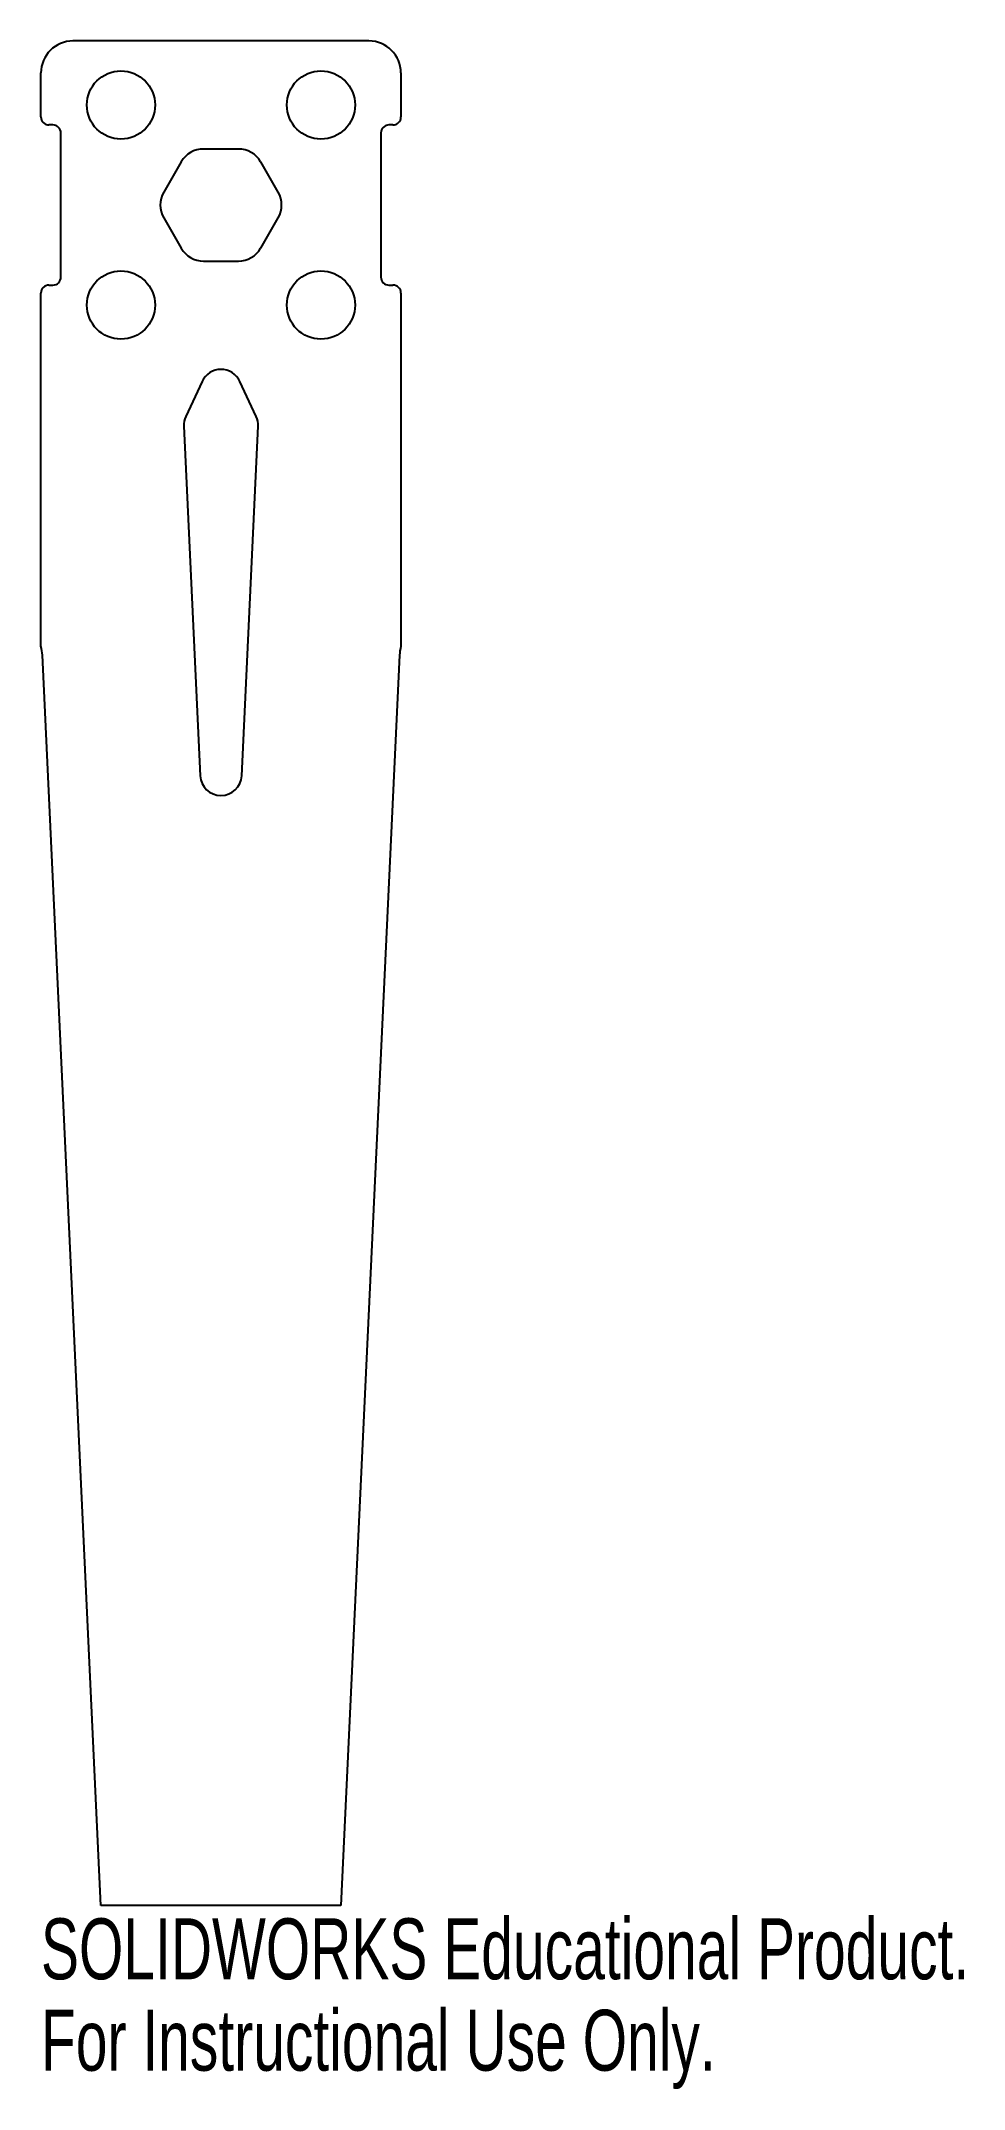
# Model space of a CAD drawing. Header units: inches. Extents: x -0.25 to 2.63, y -12.73 to -6.33.
import ezdxf

# ---------------------------------------------------------------- set-up
doc = ezdxf.new("R2010")
doc.units = ezdxf.units.IN
doc.header["$MEASUREMENT"] = 0
doc.styles.add('SLDTEXTSTYLE0', font='TXT', dxfattribs={"width": 0.7})

msp = doc.modelspace()

# ---------------------------------------------------------------- linework, layer by layer
at = {"color": 7, "linetype": 'Continuous', "lineweight": 25}
for p, q in [((0.775, -6.332), (-0.15, -6.332)), ((-0.25, -6.5695), (-0.25, -6.432)), ((0.875, -6.432), (0.875, -6.5695)), ((-0.2125, -6.5945), (-0.225, -6.5945)), ((-0.1875, -7.0695), (-0.1875, -6.6195)), ((0.8125, -6.6195), (0.8125, -7.0695)), ((0.85, -6.5945), (0.8375, -6.5945)), ((0.1884, -6.7095), (0.1335, -6.8045)), ((0.3673, -6.6695), (0.2577, -6.6695)), ((0.4915, -6.8045), (0.4366, -6.7095)), ((0.1335, -6.8845), (0.1884, -6.9795)), ((0.4366, -6.9795), (0.4915, -6.8845)), ((0.2577, -7.0195), (0.3673, -7.0195)), ((-0.225, -7.0945), (-0.2125, -7.0945)), ((0.8375, -7.0945), (0.85, -7.0945)), ((-0.25, -8.2228), (-0.25, -7.1195)), ((0.875, -7.1195), (0.875, -8.2228)), ((0.2536, -7.3954), (0.2024, -7.5049)), ((0.4226, -7.5049), (0.3714, -7.3954)), ((0.1964, -7.5355), (0.2476, -8.6274)), ((0.3774, -8.6274), (0.4286, -7.5355)), ((-0.0625, -12.157), (-0.2456, -8.2509)), ((0.8706, -8.2509), (0.6875, -12.157)), ((0.6875, -12.157), (-0.0625, -12.157))]:
    msp.add_line(p, q, dxfattribs=at)
for centre in [(0, -6.532), (0.625, -6.532), (0, -7.157), (0.625, -7.157)]:
    msp.add_circle(centre, 0.1065, dxfattribs=at)
for centre, radius, start, end in [((-0.15, -6.432), 0.1, 90, 180), ((0.775, -6.432), 0.1, 0, 90), ((-0.225, -6.5695), 0.025, 180, 270), ((0.85, -6.5695), 0.025, 270, 360), ((-0.2125, -6.6195), 0.025, 0, 90), ((0.8375, -6.6195), 0.025, 90, 180), ((0.2577, -6.7495), 0.08, 90, 150), ((0.3673, -6.7495), 0.08, 30, 90), ((0.2028, -6.8445), 0.08, 150, 210), ((0.4222, -6.8445), 0.08, 330, 30), ((0.2577, -6.9395), 0.08, 210, 270), ((0.3673, -6.9395), 0.08, 270, 330), ((-0.225, -7.1195), 0.025, 90, 180), ((-0.2125, -7.0695), 0.025, 270, 0), ((0.8375, -7.0695), 0.025, 180, 270), ((0.85, -7.1195), 0.025, 0, 90), ((0.3125, -7.423), 0.065, 25.0535, 154.9465), ((0.2613, -7.5325), 0.065, 154.9465, 182.68378), ((0.3637, -7.5325), 0.065, 357.31622, 25.0535), ((0.3125, -8.6243), 0.065, 182.68378, 357.31622)]:
    msp.add_arc(centre, radius, start, end, dxfattribs=at)
for centre, start_param, end_param in [((-0.638, -8.257), 0.02686, 0.15233), ((1.263, -8.257), 2.989262, 3.114733)]:
    msp.add_ellipse(centre, major_axis=(0.3926, 0), ratio=0.573154, start_param=start_param, end_param=end_param, dxfattribs=at)

# ---------------------------------------------------------------- texts
at = {"color": 7, "linetype": 'Continuous', "char_height": 0.1903, "attachment_point": 1, "style": 'SLDTEXTSTYLE0'}
for s, insert in [('SOLIDWORKS Educational Product.', (-0.25, -12.1971)), ('For Instructional Use Only.', (-0.25, -12.4826))]:
    msp.add_mtext(s, dxfattribs=dict(at, insert=insert))

doc.saveas('drawing.dxf')
